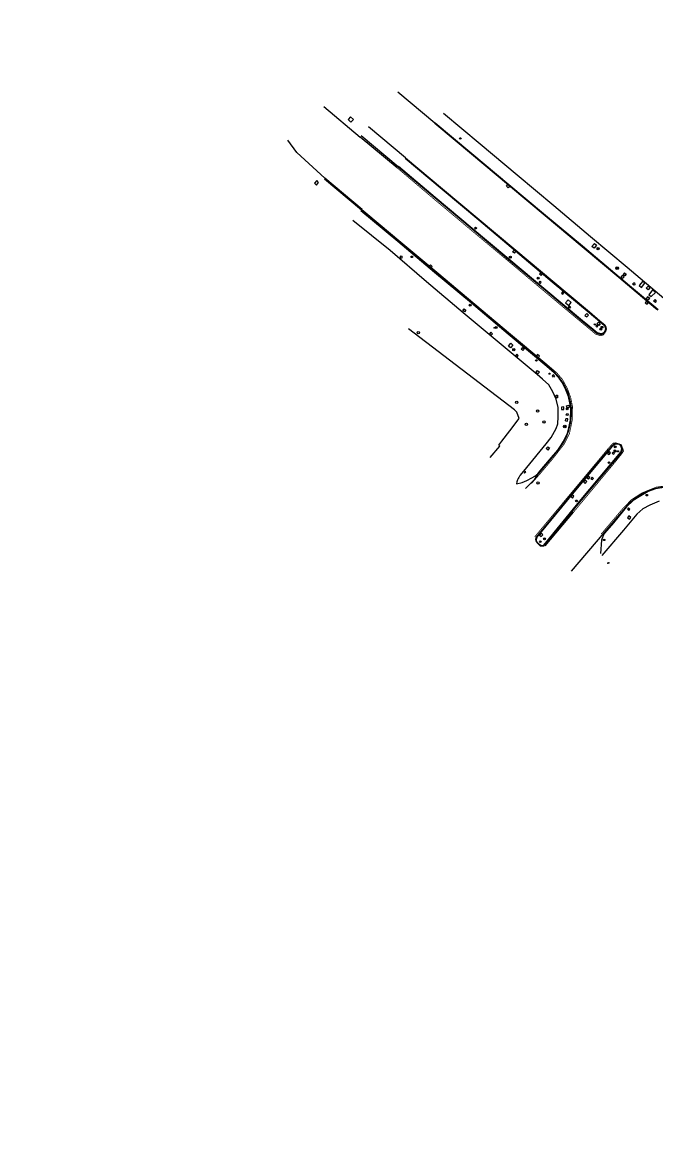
# Model space of a CAD drawing. Header units: metres. Extents: x 565382 to 572500, y 2710622 to 2713609.
# Drawn here: x 565723.9 to 565889.1, y 2712650.5 to 2712938.8 of the extents above; entities that cross this region are included whole.
import ezdxf

# ---------------------------------------------------------------- set-up
doc = ezdxf.new("R2010")
doc.units = ezdxf.units.M
doc.header["$XCLIPFRAME"] = 0
for name, color, linetype in [('allpint', 240, 'Continuous'), ('ASPHLT', 12, 'Continuous'), ('BUILD', 130, 'Continuous'), ('CAMERA', 210, 'Continuous'), ('Catch Basin', 170, 'Continuous'), ('CONTROL SIEGNAL', 254, 'Continuous'), ('CURB STONE', 1, 'Continuous'), ('ELE MARK', 104, 'Continuous'), ('LIGHT POLE', 40, 'Continuous'), ('MANHOLE', 12, 'Continuous'), ('POLE', 7, 'Continuous'), ('Sign Board', 7, 'Continuous'), ('SIGNAL', 90, 'Continuous'), ('TILES', 7, 'Continuous'), ('YELLOW LINE', 2, 'Continuous'), ('YL', 50, 'Continuous')]:
    doc.layers.add(name, color=color, linetype=linetype)
picture_1 = doc.add_image_def('image7.ecw', size_in_pixel=(141138, 138548))

msp = doc.modelspace()

# ---------------------------------------------------------------- linework, layer by layer
at = {"color": 254, "flags": 128}
for points in [[(565809.453, 2712912.772), (565810.137, 2712913.459), (565809.364, 2712914.153), (565808.728, 2712913.401), (565809.453, 2712912.772)], [(565800.458, 2712896.354), (565801.037, 2712897.057), (565800.533, 2712897.554), (565799.965, 2712896.864), (565800.458, 2712896.354)]]:
    msp.add_lwpolyline(points, dxfattribs=at)
at = {"layer": 'allpint', "color": 254, "flags": 128}
msp.add_lwpolyline([(565812.203, 2712889.826), (565802.559, 2712897.92)], dxfattribs=at)
at = {"layer": 'ASPHLT', "color": 254}
for points in [[(565831.304, 2712912.482), (565821.678, 2712920.553)], [(565823.66, 2712903.45), (565814.053, 2712911.505)]]:
    msp.add_lwpolyline(points, dxfattribs=at)
at = {"layer": 'ASPHLT', "color": 254, "flags": 128}
for points in [[(565831.304, 2712912.482), (565840.867, 2712904.469)], [(565821.71, 2712901.118), (565812.115, 2712909.161)], [(565823.66, 2712903.45), (565833.283, 2712895.375)], [(565840.867, 2712904.469), (565850.5, 2712896.393)], [(565821.71, 2712901.118), (565831.287, 2712893.094)], [(565850.5, 2712896.393), (565860.032, 2712888.397)], [(565831.287, 2712893.094), (565840.891, 2712885.028)], [(565833.283, 2712895.375), (565842.846, 2712887.349)], [(565821.767, 2712881.747), (565812.203, 2712889.826)], [(565821.767, 2712881.747), (565812.203, 2712889.826)], [(565842.846, 2712887.349), (565852.401, 2712879.347)], [(565860.032, 2712888.397), (565869.64, 2712880.35)], [(565840.891, 2712885.028), (565850.505, 2712876.955)], [(565831.327, 2712873.74), (565821.767, 2712881.747)], [(565831.327, 2712873.74), (565821.767, 2712881.747)], [(565852.401, 2712879.347), (565861.98, 2712871.309)], [(565869.64, 2712880.35), (565879.177, 2712872.341)], [(565850.505, 2712876.955), (565860.065, 2712868.972)], [(565840.94, 2712865.648), (565831.327, 2712873.74)], [(565840.94, 2712865.648), (565831.327, 2712873.74)], [(565861.98, 2712871.309), (565871.56, 2712863.285)], [(565879.177, 2712872.341), (565888.751, 2712864.307)], [(565860.065, 2712868.972), (565869.592, 2712860.987)], [(565850.488, 2712857.614), (565840.94, 2712865.648)], [(565850.488, 2712857.614), (565840.94, 2712865.648)], [(565888.751, 2712864.307), (565889.338, 2712863.819)], [(565871.56, 2712863.285), (565874.285, 2712860.976)], [(565869.592, 2712860.987), (565872.36, 2712858.69)], [(565872.36, 2712858.69), (565873.437, 2712857.782)], [(565874.285, 2712860.976), (565875.532, 2712859.91)], [(565875.532, 2712859.91), (565875.823, 2712859.326)], [(565875.931, 2712858.774), (565875.602, 2712858.04)], [(565875.823, 2712859.326), (565875.931, 2712858.774)], [(565860.076, 2712849.605), (565850.488, 2712857.614)], [(565860.076, 2712849.605), (565850.488, 2712857.614)], [(565873.437, 2712857.782), (565874.503, 2712857.452)], [(565874.503, 2712857.452), (565875.129, 2712857.617)], [(565875.129, 2712857.617), (565875.624, 2712858.047)], [(565862.004, 2712848.006), (565860.076, 2712849.605)], [(565862.004, 2712848.006), (565860.076, 2712849.605)], [(565863.521, 2712846.481), (565862.004, 2712848.006)], [(565863.521, 2712846.481), (565862.004, 2712848.006)], [(565864.796, 2712844.674), (565863.521, 2712846.481)], [(565864.796, 2712844.674), (565863.521, 2712846.481)], [(565865.88, 2712842.39), (565864.796, 2712844.674)], [(565865.88, 2712842.39), (565864.796, 2712844.674)], [(565866.635, 2712839.895), (565865.88, 2712842.39)], [(565866.635, 2712839.895), (565865.88, 2712842.39)], [(565866.855, 2712838.262), (565866.635, 2712839.895)], [(565866.855, 2712838.262), (565866.635, 2712839.895)], [(565866.868, 2712836.19), (565866.855, 2712838.262)], [(565866.868, 2712836.19), (565866.855, 2712838.262)], [(565866.62, 2712834.275), (565866.868, 2712836.19)], [(565866.62, 2712834.275), (565866.868, 2712836.19)], [(565866.205, 2712832.483), (565866.62, 2712834.275)], [(565866.205, 2712832.483), (565866.62, 2712834.275)], [(565864.713, 2712829.101), (565865.591, 2712830.726)], [(565864.713, 2712829.101), (565865.591, 2712830.726)], [(565865.591, 2712830.726), (565866.205, 2712832.483)], [(565865.591, 2712830.726), (565866.205, 2712832.483)], [(565861.187, 2712824.532), (565863.427, 2712827.261)], [(565861.187, 2712824.532), (565863.427, 2712827.261)], [(565863.427, 2712827.261), (565864.713, 2712829.101)], [(565863.427, 2712827.261), (565864.713, 2712829.101)], [(565876.507, 2712827.379), (565867.551, 2712816.69)], [(565877.889, 2712828.82), (565876.507, 2712827.379)], [(565878.602, 2712829.028), (565877.889, 2712828.82)], [(565879.306, 2712828.881), (565878.602, 2712829.028)], [(565879.973, 2712828.161), (565879.306, 2712828.881)], [(565879.87, 2712826.631), (565880.11, 2712827.403)], [(565880.11, 2712827.403), (565879.973, 2712828.161)], [(565858.112, 2712820.931), (565861.187, 2712824.532)], [(565858.112, 2712820.931), (565861.187, 2712824.532)], [(565868.628, 2712813.245), (565879.87, 2712826.631)], [(565854.933, 2712817.261), (565857.318, 2712819.758)], [(565854.933, 2712817.261), (565857.318, 2712819.758)], [(565857.318, 2712819.758), (565858.112, 2712820.931)], [(565857.318, 2712819.758), (565858.112, 2712820.931)], [(565867.551, 2712816.69), (565857.655, 2712804.62)], [(565885.869, 2712816.199), (565883.768, 2712814.935)], [(565887.83, 2712817.056), (565885.869, 2712816.199)], [(565890.541, 2712817.658), (565887.83, 2712817.056)], [(565859.823, 2712802.459), (565868.628, 2712813.245)], [(565881.914, 2712813.487), (565879.893, 2712811.146)], [(565883.768, 2712814.935), (565881.914, 2712813.487)], [(565879.893, 2712811.146), (565875.31, 2712805.757)], [(565857.655, 2712804.62), (565857.51, 2712803.999)], [(565857.51, 2712803.999), (565857.561, 2712803.636)], [(565875.31, 2712805.757), (565866.752, 2712795.786)], [(565857.561, 2712803.636), (565858.015, 2712803.033)], [(565858.015, 2712803.033), (565858.742, 2712802.407)], [(565858.015, 2712803.033), (565858.742, 2712802.407)], [(565858.742, 2712802.407), (565859.188, 2712802.331)], [(565858.742, 2712802.407), (565859.188, 2712802.331)], [(565859.188, 2712802.331), (565859.745, 2712802.372)], [(565859.188, 2712802.331), (565859.745, 2712802.372)]]:
    msp.add_lwpolyline(points, dxfattribs=at)
at = {"layer": 'BUILD', "color": 254, "flags": 128}
for points in [[(565852.032, 2712837.778), (565824.4379, 2712858.8598)], [(565850.822, 2712832.303), (565853.269, 2712835.503)], [(565852.607, 2712837.158), (565852.032, 2712837.778)], [(565853.269, 2712835.503), (565852.607, 2712837.158)], [(565847.921, 2712828.633), (565848.695, 2712829.638)], [(565848.695, 2712829.638), (565850.822, 2712832.303)], [(565845.659, 2712825.399), (565848.188, 2712828.307)], [(565848.188, 2712828.307), (565847.921, 2712828.633)]]:
    msp.add_lwpolyline(points, dxfattribs=at)
at = {"layer": 'CAMERA', "color": 254}
for centre in [(565850.95, 2712877.542), (565858.205, 2712872.064), (565840.491, 2712865.045), (565847.238, 2712859.252), (565874.525, 2712858.793), (565874.812, 2712859.292), (565865.782, 2712838.047), (565878.273, 2712828.135), (565868.195, 2712814.051), (565859.876, 2712804.188)]:
    msp.add_circle(centre, 0.25, dxfattribs=at)
for p in [(565850.95, 2712877.542), (565858.205, 2712872.064), (565840.491, 2712865.045), (565847.238, 2712859.252), (565874.525, 2712858.793), (565874.812, 2712859.292), (565865.782, 2712838.047), (565878.273, 2712828.135), (565868.195, 2712814.051), (565859.876, 2712804.188)]:
    msp.add_point(p, dxfattribs=at)
at = {"layer": 'Catch Basin', "color": 254, "flags": 128}
for points in [[(565849.916, 2712896.028), (565850.283, 2712896.489)], [(565850.379, 2712895.638), (565849.916, 2712896.028)], [(565850.283, 2712896.489), (565850.743, 2712896.088)], [(565850.743, 2712896.088), (565850.379, 2712895.638)], [(565830.195, 2712875.587), (565829.752, 2712875.163)], [(565829.752, 2712875.163), (565830.207, 2712874.74)], [(565830.625, 2712875.152), (565830.195, 2712875.587)], [(565830.207, 2712874.74), (565830.625, 2712875.152)], [(565886.439, 2712866.136), (565886.057, 2712865.655)], [(565886.057, 2712865.655), (565886.541, 2712865.314)], [(565886.439, 2712866.136), (565886.892, 2712865.725)], [(565886.541, 2712865.314), (565886.892, 2712865.725)], [(565858.06, 2712852.221), (565857.691, 2712851.733)], [(565857.691, 2712851.733), (565858.119, 2712851.364)], [(565858.529, 2712851.76), (565858.06, 2712852.221)], [(565858.119, 2712851.364), (565858.529, 2712851.76)]]:
    msp.add_lwpolyline(points, dxfattribs=at)
at = {"layer": 'CONTROL SIEGNAL', "color": 254, "flags": 128}
for points in [[(565885.441, 2712871.319), (565884.4978, 2712870.16)], [(565884.499, 2712870.159), (565885.063, 2712869.7)], [(565885.063, 2712869.7), (565885.956, 2712870.758)], [(565885.956, 2712870.758), (565885.441, 2712871.319)], [(565886.325, 2712869.514), (565886.805, 2712870.022)], [(565886.805, 2712870.022), (565887.262, 2712869.57)], [(565886.836, 2712869.093), (565886.325, 2712869.514)], [(565887.262, 2712869.57), (565886.836, 2712869.093)], [(565887.974, 2712869.02), (565887.035, 2712867.79)], [(565887.035, 2712867.79), (565887.611, 2712867.289)], [(565887.611, 2712867.289), (565888.717, 2712868.362)], [(565888.717, 2712868.362), (565887.974, 2712869.02)]]:
    msp.add_lwpolyline(points, dxfattribs=at)
at = {"layer": 'CURB STONE', "color": 254, "flags": 128}
for points in [[(565831.407, 2712912.595), (565840.968, 2712904.582)], [(565840.968, 2712904.582), (565850.591, 2712896.535)], [(565823.56, 2712903.331), (565833.172, 2712895.265)], [(565821.817, 2712901.24), (565831.388, 2712893.221)], [(565850.591, 2712896.535), (565860.144, 2712888.517)], [(565831.388, 2712893.221), (565840.987, 2712885.143)], [(565833.172, 2712895.265), (565842.725, 2712887.251)], [(565821.687, 2712881.633), (565812.067, 2712889.675)], [(565860.144, 2712888.517), (565869.728, 2712880.487)], [(565840.987, 2712885.143), (565850.533, 2712877.155)], [(565842.725, 2712887.251), (565852.307, 2712879.223)], [(565831.2, 2712873.611), (565821.687, 2712881.633)], [(565852.307, 2712879.223), (565861.858, 2712871.18)], [(565869.728, 2712880.487), (565879.283, 2712872.458)], [(565850.533, 2712877.155), (565860.167, 2712869.092)], [(565840.86, 2712865.546), (565831.2, 2712873.611)], [(565861.858, 2712871.18), (565871.43, 2712863.16)], [(565879.283, 2712872.458), (565888.858, 2712864.412)], [(565860.167, 2712869.092), (565869.696, 2712861.106)], [(565850.421, 2712857.489), (565840.86, 2712865.546)], [(565888.858, 2712864.412), (565889.42, 2712863.934)], [(565871.43, 2712863.16), (565874.222, 2712860.821)], [(565869.696, 2712861.106), (565872.481, 2712858.77)], [(565872.481, 2712858.77), (565873.541, 2712857.902)], [(565874.222, 2712860.821), (565875.444, 2712859.789)], [(565875.444, 2712859.789), (565875.661, 2712859.263)], [(565875.759, 2712858.777), (565875.499, 2712858.14)], [(565875.661, 2712859.263), (565875.759, 2712858.777)], [(565859.964, 2712849.502), (565850.421, 2712857.489)], [(565873.541, 2712857.902), (565874.402, 2712857.659)], [(565874.402, 2712857.659), (565874.966, 2712857.713)], [(565874.966, 2712857.713), (565875.486, 2712858.136)], [(565862.289, 2712847.53), (565859.964, 2712849.502)], [(565863.656, 2712846.08), (565862.289, 2712847.53)], [(565864.567, 2712844.852), (565863.656, 2712846.08)], [(565865.41, 2712843.019), (565864.567, 2712844.852)], [(565866.071, 2712841.306), (565865.41, 2712843.019)], [(565866.546, 2712839.215), (565866.071, 2712841.306)], [(565866.675, 2712838.079), (565866.546, 2712839.215)], [(565866.602, 2712835.132), (565866.675, 2712838.079)], [(565865.821, 2712831.706), (565866.222, 2712833.138)], [(565866.222, 2712833.138), (565866.602, 2712835.132)], [(565864.746, 2712829.427), (565865.248, 2712830.373)], [(565865.248, 2712830.373), (565865.821, 2712831.706)], [(565861.174, 2712824.802), (565863.309, 2712827.327)], [(565863.309, 2712827.327), (565864.205, 2712828.575)], [(565864.205, 2712828.575), (565864.746, 2712829.427)], [(565877.306, 2712828.088), (565867.91, 2712816.87)], [(565868.968, 2712813.94), (565879.689, 2712826.742)], [(565877.619, 2712828.443), (565877.306, 2712828.088)], [(565878.214, 2712828.826), (565877.619, 2712828.443)], [(565878.747, 2712828.861), (565878.214, 2712828.826)], [(565879.245, 2712828.727), (565878.747, 2712828.861)], [(565879.677, 2712828.383), (565879.245, 2712828.727)], [(565879.973, 2712827.658), (565879.677, 2712828.383)], [(565879.689, 2712826.742), (565879.973, 2712827.658)], [(565858.746, 2712821.926), (565861.174, 2712824.802)], [(565857.294, 2712820.485), (565858.07, 2712821.119)], [(565858.07, 2712821.119), (565858.746, 2712821.926)], [(565852.581, 2712818.55), (565854.059, 2712818.907)], [(565854.059, 2712818.907), (565855.28, 2712819.399)], [(565855.28, 2712819.399), (565856.576, 2712820.084)], [(565856.576, 2712820.084), (565857.294, 2712820.485)], [(565867.91, 2712816.87), (565857.799, 2712804.531)], [(565884.881, 2712815.413), (565882.968, 2712814.172)], [(565886.804, 2712816.548), (565884.881, 2712815.413)], [(565888.782, 2712817.198), (565886.804, 2712816.548)], [(565890.879, 2712817.55), (565888.782, 2712817.198)], [(565859.661, 2712802.521), (565868.975, 2712813.917)], [(565868.975, 2712813.917), (565868.968, 2712813.94)], [(565881.224, 2712812.518), (565877.792, 2712808.376)], [(565882.968, 2712814.172), (565881.224, 2712812.518)], [(565877.792, 2712808.376), (565875.499, 2712805.699)], [(565857.799, 2712804.531), (565857.67, 2712803.763)], [(565857.67, 2712803.763), (565857.89, 2712803.323)], [(565874.701, 2712803.834), (565874.431, 2712800.338)], [(565875.024, 2712804.796), (565874.701, 2712803.834)], [(565875.499, 2712805.699), (565875.024, 2712804.796)], [(565857.89, 2712803.323), (565858.734, 2712802.66)], [(565858.734, 2712802.66), (565859.109, 2712802.478)], [(565859.109, 2712802.478), (565859.623, 2712802.509)]]:
    msp.add_lwpolyline(points, dxfattribs=at)
at = {"layer": 'ELE MARK', "color": 254}
for points in [[(565862.883, 2712841.6116), (565863.2133, 2712841.6116), (565863.2133, 2712840.8907), (565862.883, 2712840.8907)], [(565863.2133, 2712841.6116), (565863.2133, 2712841.6116)], [(565854.948, 2712821.6406), (565854.831, 2712821.742), (565854.5131, 2712821.3739), (565854.6301, 2712821.2725)], [(565854.948, 2712821.6406), (565854.948, 2712821.6406)]]:
    msp.add_lwpolyline(points, close=True, dxfattribs=at)
at = {"layer": 'LIGHT POLE', "color": 254}
for centre in [(565873.799, 2712879.789), (565851.844, 2712853.48)]:
    msp.add_circle(centre, 0.2848, dxfattribs=at)
for p in [(565873.799, 2712879.789), (565851.844, 2712853.48)]:
    msp.add_point(p, dxfattribs=at)
at = {"layer": 'MANHOLE', "color": 254, "flags": 128}
for points in [[(565841.596, 2712885.086), (565841.878, 2712885.397)], [(565841.596, 2712885.086), (565841.861, 2712884.826)], [(565842.222, 2712885.12), (565841.861, 2712884.826)], [(565841.878, 2712885.397), (565842.222, 2712885.12)], [(565851.926, 2712879.404), (565851.536, 2712878.952)], [(565851.996, 2712878.585), (565851.5508, 2712878.9691)], [(565852.36, 2712879.009), (565851.926, 2712879.404)], [(565851.996, 2712878.585), (565852.36, 2712879.009)], [(565872.189, 2712880.355), (565872.847, 2712881.155)], [(565872.743, 2712879.905), (565872.189, 2712880.355)], [(565873.409, 2712880.689), (565872.743, 2712879.905)], [(565872.847, 2712881.155), (565873.409, 2712880.689)], [(565822.24, 2712877.568), (565822.4998, 2712877.9099)], [(565822.558, 2712877.207), (565822.24, 2712877.568)], [(565822.4998, 2712877.9099), (565822.827, 2712877.55)], [(565822.827, 2712877.55), (565822.558, 2712877.207)], [(565858.915, 2712873.546), (565858.551, 2712873.149)], [(565858.971, 2712872.751), (565858.551, 2712873.149)], [(565859.366, 2712873.184), (565858.915, 2712873.546)], [(565858.971, 2712872.751), (565859.366, 2712873.184)], [(565880.108, 2712872.881), (565879.712, 2712872.392)], [(565880.108, 2712872.881), (565880.593, 2712872.469)], [(565880.756, 2712872.718), (565880.306, 2712873.087)], [(565880.676, 2712873.524), (565880.313, 2712873.0813)], [(565880.676, 2712873.524), (565881.106, 2712873.156)], [(565881.106, 2712873.156), (565880.756, 2712872.718)], [(565858.482, 2712870.955), (565858.712, 2712871.319)], [(565858.779, 2712870.725), (565858.482, 2712870.955)], [(565858.712, 2712871.319), (565859.017, 2712871.078)], [(565858.779, 2712870.725), (565859.017, 2712871.078)], [(565880.189, 2712871.989), (565879.712, 2712872.392)], [(565880.593, 2712872.469), (565880.189, 2712871.989)], [(565882.797, 2712870.564), (565883.092, 2712870.91)], [(565883.15, 2712870.278), (565882.797, 2712870.564)], [(565883.43, 2712870.613), (565883.092, 2712870.91)], [(565883.43, 2712870.613), (565883.15, 2712870.278)], [(565864.261, 2712868.192), (565864.598, 2712867.922)], [(565864.562, 2712868.534), (565864.2774, 2712868.1788)], [(565864.875, 2712868.249), (565864.562, 2712868.534)], [(565864.598, 2712867.922), (565864.875, 2712868.249)], [(565886.645, 2712867.232), (565886.293, 2712866.742)], [(565887.229, 2712866.819), (565886.645, 2712867.232)], [(565866.034, 2712866.466), (565865.35, 2712865.695)], [(565865.35, 2712865.695), (565866.167, 2712865.001)], [(565866.298, 2712864.882), (565866.018, 2712864.554)], [(565866.354, 2712864.28), (565866.018, 2712864.554)], [(565866.034, 2712866.466), (565866.796, 2712865.788)], [(565866.167, 2712865.001), (565866.796, 2712865.788)], [(565866.298, 2712864.882), (565866.634, 2712864.611)], [(565866.634, 2712864.611), (565866.354, 2712864.28)], [(565886.293, 2712866.742), (565886.736, 2712866.372)], [(565887.229, 2712866.819), (565886.736, 2712866.372)], [(565888.662, 2712866.542), (565888.261, 2712866.073)], [(565888.744, 2712865.732), (565888.261, 2712866.073)], [(565889.017, 2712866.069), (565888.662, 2712866.542)], [(565888.744, 2712865.732), (565889.017, 2712866.069)], [(565838.543, 2712863.651), (565838.964, 2712864.083)], [(565839.019, 2712863.306), (565838.543, 2712863.651)], [(565838.964, 2712864.083), (565839.383, 2712863.753)], [(565839.383, 2712863.753), (565839.019, 2712863.306)], [(565870.824, 2712862.859), (565870.36, 2712862.389)], [(565870.36, 2712862.389), (565870.887, 2712861.979)], [(565871.27, 2712862.463), (565870.824, 2712862.859)], [(565870.887, 2712861.979), (565871.27, 2712862.463)], [(565873.459, 2712859.892), (565873.209, 2712859.592)], [(565873.209, 2712859.592), (565873.507, 2712859.334)], [(565873.459, 2712859.892), (565873.763, 2712859.6102)], [(565873.507, 2712860.156), (565873.912, 2712860.67)], [(565873.961, 2712859.727), (565873.507, 2712860.156)], [(565873.507, 2712859.334), (565873.761, 2712859.608)], [(565873.912, 2712860.67), (565874.328, 2712860.219)], [(565874.328, 2712860.219), (565873.961, 2712859.727)], [(565845.904, 2712858.038), (565845.523, 2712857.568)], [(565845.523, 2712857.568), (565845.976, 2712857.245)], [(565846.327, 2712857.572), (565845.904, 2712858.038)], [(565845.976, 2712857.245), (565846.2988, 2712857.572)], [(565850.449, 2712854.338), (565851.092, 2712855.148)], [(565850.992, 2712853.95), (565850.449, 2712854.338)], [(565851.576, 2712854.684), (565850.992, 2712853.95)], [(565851.092, 2712855.148), (565851.576, 2712854.684)], [(565854.162, 2712853.218), (565853.7304, 2712853.5753)], [(565854.127, 2712854.025), (565853.755, 2712853.605)], [(565854.557, 2712853.634), (565854.127, 2712854.025)], [(565854.162, 2712853.218), (565854.557, 2712853.634)], [(565852.674, 2712852.299), (565852.287, 2712851.855)], [(565852.287, 2712851.855), (565852.734, 2712851.501)], [(565853.031, 2712851.929), (565852.6449, 2712852.2656)], [(565852.734, 2712851.501), (565853.031, 2712851.929)], [(565857.62, 2712847.555), (565858.009, 2712848.043)], [(565858.093, 2712847.13), (565857.62, 2712847.555)], [(565858.009, 2712848.043), (565858.504, 2712847.619)], [(565858.504, 2712847.619), (565858.093, 2712847.13)], [(565861.901, 2712846.62), (565862.129, 2712846.966)], [(565862.129, 2712846.966), (565862.4798, 2712846.6423)], [(565862.176, 2712846.313), (565861.901, 2712846.62)], [(565862.474, 2712846.636), (565862.176, 2712846.313)], [(565864.859, 2712838.555), (565864.255, 2712838.464)], [(565864.255, 2712838.464), (565864.284, 2712837.847)], [(565864.909, 2712837.896), (565864.859, 2712838.555)], [(565865.586, 2712838.86), (565866.159, 2712838.981)], [(565865.753, 2712838.307), (565865.586, 2712838.86)], [(565866.297, 2712838.382), (565865.753, 2712838.307)], [(565866.159, 2712838.981), (565866.297, 2712838.382)], [(565864.284, 2712837.847), (565864.909, 2712837.896)], [(565865.296, 2712834.899), (565865.397, 2712835.444)], [(565865.896, 2712835.412), (565865.397, 2712835.444)], [(565865.499, 2712836.444), (565865.633, 2712836.841)], [(565865.914, 2712836.348), (565865.499, 2712836.444)], [(565865.633, 2712836.841), (565866.003, 2712836.725)], [(565865.854, 2712834.87), (565865.896, 2712835.412)], [(565866.003, 2712836.725), (565865.914, 2712836.348)], [(565865.296, 2712834.899), (565865.854, 2712834.87)], [(565860.281, 2712827.753), (565860.684, 2712828.192)], [(565860.79, 2712827.313), (565860.281, 2712827.753)], [(565860.684, 2712828.192), (565861.217, 2712827.807)], [(565860.79, 2712827.313), (565861.1709, 2712827.8403)], [(565876.609, 2712826.913), (565876.267, 2712826.453)], [(565877.038, 2712826.568), (565876.609, 2712826.913)], [(565877.727, 2712826.805), (565877.447, 2712826.482)], [(565878.027, 2712826.536), (565877.7226, 2712826.7999)], [(565877.926, 2712827.028), (565878.17, 2712827.349)], [(565878.222, 2712826.76), (565877.926, 2712827.028)], [(565878.17, 2712827.349), (565878.49, 2712827.078)], [(565878.49, 2712827.078), (565878.222, 2712826.76)], [(565876.267, 2712826.453), (565876.637, 2712826.134)], [(565876.637, 2712826.134), (565877.038, 2712826.568)], [(565877.447, 2712826.482), (565877.76, 2712826.209)], [(565877.76, 2712826.209), (565878.027, 2712826.536)], [(565870.417, 2712819.542), (565869.974, 2712819.013)], [(565869.974, 2712819.013), (565870.46, 2712818.637)], [(565870.87, 2712819.146), (565870.4088, 2712819.5322)], [(565870.46, 2712818.637), (565870.87, 2712819.146)], [(565871.322, 2712819.737), (565870.8574, 2712820.0369)], [(565871.179, 2712820.535), (565870.862, 2712820.044)], [(565871.671, 2712820.211), (565871.179, 2712820.535)], [(565871.322, 2712819.737), (565871.671, 2712820.211)], [(565872.231, 2712820.212), (565871.946, 2712819.919)], [(565871.946, 2712819.919), (565872.303, 2712819.627)], [(565872.57, 2712819.946), (565872.231, 2712820.212)], [(565872.303, 2712819.627), (565872.5597, 2712819.9541)], [(565867.07, 2712815.649), (565866.716, 2712815.175)], [(565867.503, 2712815.271), (565867.07, 2712815.649)], [(565867.144, 2712814.813), (565867.503, 2712815.271)], [(565866.716, 2712815.175), (565867.144, 2712814.813)], [(565881.829, 2712810.182), (565881.415, 2712809.691)], [(565881.415, 2712809.691), (565881.943, 2712809.271)], [(565881.75, 2712812.233), (565881.45, 2712811.913)], [(565881.45, 2712811.913), (565881.768, 2712811.608)], [(565882.054, 2712811.93), (565881.741, 2712812.2234)], [(565881.768, 2712811.608), (565882.054, 2712811.93)], [(565882.334, 2712809.77), (565881.829, 2712810.182)], [(565881.943, 2712809.271), (565882.334, 2712809.77)], [(565858.902, 2712805.615), (565858.56, 2712805.182)], [(565858.56, 2712805.182), (565858.986, 2712804.813)], [(565859.37, 2712805.258), (565858.9317, 2712805.6484)], [(565858.986, 2712804.813), (565859.37, 2712805.258)]]:
    msp.add_lwpolyline(points, dxfattribs=at)
at = {"layer": 'MANHOLE', "color": 254}
for centre in [(565826.969, 2712857.93), (565852.6229, 2712839.7524), (565858.038, 2712837.475), (565855.1339, 2712834.0134), (565859.6879, 2712834.6334), (565858.183, 2712818.76)]:
    msp.add_circle(centre, 0.3, dxfattribs=at)
at = {"layer": 'POLE', "color": 254}
for centre in [(565878.755, 2712874.69), (565865.104, 2712833.444)]:
    msp.add_circle(centre, 0.35, dxfattribs=at)
for p in [(565878.755, 2712874.69), (565865.104, 2712833.444)]:
    msp.add_point(p, dxfattribs=at)
at = {"layer": 'Sign Board', "color": 254}
for centre in [(565837.931, 2712908.491), (565825.307, 2712877.657), (565857.722, 2712850.663), (565876.651, 2712824.036), (565886.481, 2712815.575), (565875.367, 2712803.917), (565858.746, 2712803.452)]:
    msp.add_circle(centre, 0.2, dxfattribs=at)
for p in [(565837.931, 2712908.491), (565825.307, 2712877.657), (565846.783, 2712859.115), (565857.722, 2712850.663), (565876.651, 2712824.036), (565886.481, 2712815.575), (565875.367, 2712803.917), (565858.746, 2712803.452), (565876.6083, 2712797.9103), (565876.3129, 2712797.8575)]:
    msp.add_point(p, dxfattribs=at)
at = {"layer": 'SIGNAL', "color": 254}
for centre in [(565872.953, 2712860.055), (565861.148, 2712847.204), (565878.963, 2712826.975)]:
    msp.add_circle(centre, 0.1553, dxfattribs=at)
msp.add_point((565872.953, 2712860.055), dxfattribs=at)
at = {"layer": 'TILES', "color": 254, "flags": 128}
for points in [[(565833.513, 2712915.107), (565843.085, 2712907.086)], [(565843.085, 2712907.086), (565852.699, 2712899.055)], [(565852.699, 2712899.055), (565862.263, 2712891.048)], [(565862.263, 2712891.048), (565871.857, 2712882.989)], [(565819.688, 2712879.311), (565809.987, 2712887.112)], [(565871.857, 2712882.989), (565881.405, 2712874.948)], [(565829.154, 2712871.146), (565819.688, 2712879.311)], [(565881.405, 2712874.948), (565890.903, 2712866.855)], [(565838.667, 2712863.059), (565829.154, 2712871.146)], [(565857.897, 2712847.02), (565838.667, 2712863.059)], [(565859.317, 2712845.8), (565857.897, 2712847.02)], [(565860.936, 2712844.268), (565859.317, 2712845.8)], [(565862.053, 2712842.515), (565860.936, 2712844.268)], [(565862.865, 2712840.559), (565862.053, 2712842.515)], [(565863.388, 2712838.391), (565862.865, 2712840.559)], [(565863.384, 2712835.952), (565863.388, 2712838.391)], [(565863.329, 2712834.106), (565863.384, 2712835.952)], [(565861.618, 2712830.599), (565862.847, 2712832.922)], [(565862.847, 2712832.922), (565863.329, 2712834.106)], [(565860.321, 2712828.933), (565861.618, 2712830.599)], [(565855.222, 2712822.74), (565860.321, 2712828.933)], [(565853.597, 2712820.767), (565855.222, 2712822.74)], [(565852.6246, 2712819.0101), (565852.581, 2712818.55)], [(565852.8205, 2712819.5243), (565852.6246, 2712819.0101)], [(565853.0319, 2712819.899), (565852.8205, 2712819.5243)], [(565853.2033, 2712820.2028), (565853.0319, 2712819.899)], [(565853.3578, 2712820.4766), (565853.2033, 2712820.2028)], [(565853.597, 2712820.767), (565853.3578, 2712820.4766)], [(565887.249, 2712812.953), (565885.472, 2712811.975)], [(565889.703, 2712813.964), (565887.249, 2712812.953)], [(565883.896, 2712810.597), (565880.405, 2712806.485)], [(565885.472, 2712811.975), (565883.896, 2712810.597)], [(565880.405, 2712806.485), (565874.782, 2712799.857)]]:
    msp.add_lwpolyline(points, dxfattribs=at)
at = {"layer": 'YELLOW LINE', "color": 254, "const_width": 0.2}
for points in [[(565821.462, 2712900.856), (565831.022, 2712892.754), (565840.633, 2712884.706), (565850.189, 2712876.732), (565859.808, 2712868.654), (565869.358, 2712860.683), (565872.09, 2712858.422), (565873.127, 2712857.535), (565874.452, 2712857.082), (565875.407, 2712857.41)], [(565856.455, 2712818.581), (565858.477, 2712820.892), (565861.842, 2712824.864), (565864.988, 2712828.895), (565866.343, 2712831.63), (565867.062, 2712835.1), (565867.131, 2712838.615), (565866.667, 2712841.009), (565865.812, 2712843.31), (565864.51, 2712845.73), (565862.97, 2712847.509), (565860.256, 2712849.829), (565850.675, 2712857.839), (565841.137, 2712865.867), (565831.529, 2712873.964), (565821.923, 2712881.972), (565812.343, 2712890.01)], [(565867.381, 2712811.117), (565872.943, 2712817.815), (565877.643, 2712823.474), (565879.95, 2712826.32), (565880.453, 2712827.099), (565879.865, 2712828.7), (565878.373, 2712829.199), (565877.724, 2712829.104), (565876.597, 2712827.92), (565866.132, 2712815.341), (565857.295, 2712804.705)], [(565927.259, 2712793.546), (565917.686, 2712801.586), (565908.07, 2712809.662), (565903.492, 2712813.525), (565901.235, 2712815.304), (565899.71, 2712816.279), (565898.027, 2712817.104), (565896.282, 2712817.659), (565894.317, 2712818.022), (565891.865, 2712818.066), (565888.931, 2712817.647), (565885.18, 2712816.129), (565882.465, 2712814.382), (565880.188, 2712812.02), (565874.618, 2712805.455)]]:
    msp.add_lwpolyline(points, dxfattribs=at)
at = {"layer": 'YELLOW LINE', "color": 254, "flags": 128}
msp.add_lwpolyline([(565860.031, 2712802.349), (565867.381, 2712811.153)], dxfattribs=at)
at = {"layer": 'YL', "color": 254, "flags": 128}
for points in [[(565802.367, 2712916.85), (565811.88, 2712908.859)], [(565795.402, 2712904.841), (565793.058, 2712908.041)], [(565821.462, 2712900.856), (565811.88, 2712908.859)], [(565802.681, 2712898.183), (565795.402, 2712904.841)], [(565812.3422, 2712890.0107), (565802.681, 2712898.183)]]:
    msp.add_lwpolyline(points, dxfattribs=at)

# ---------------------------------------------------------------- pictures from other files: only their frames are drawn
image = msp.add_image(picture_1, insert=(535375.155, 2678558.89), size_in_units=(64920.8832, 63729.5308), dxfattribs=dict(fade=70))
image.set_boundary_path([(65235.0298, 62347.83188), (74870.3127, 68841.8064)])

doc.saveas('drawing.dxf')
